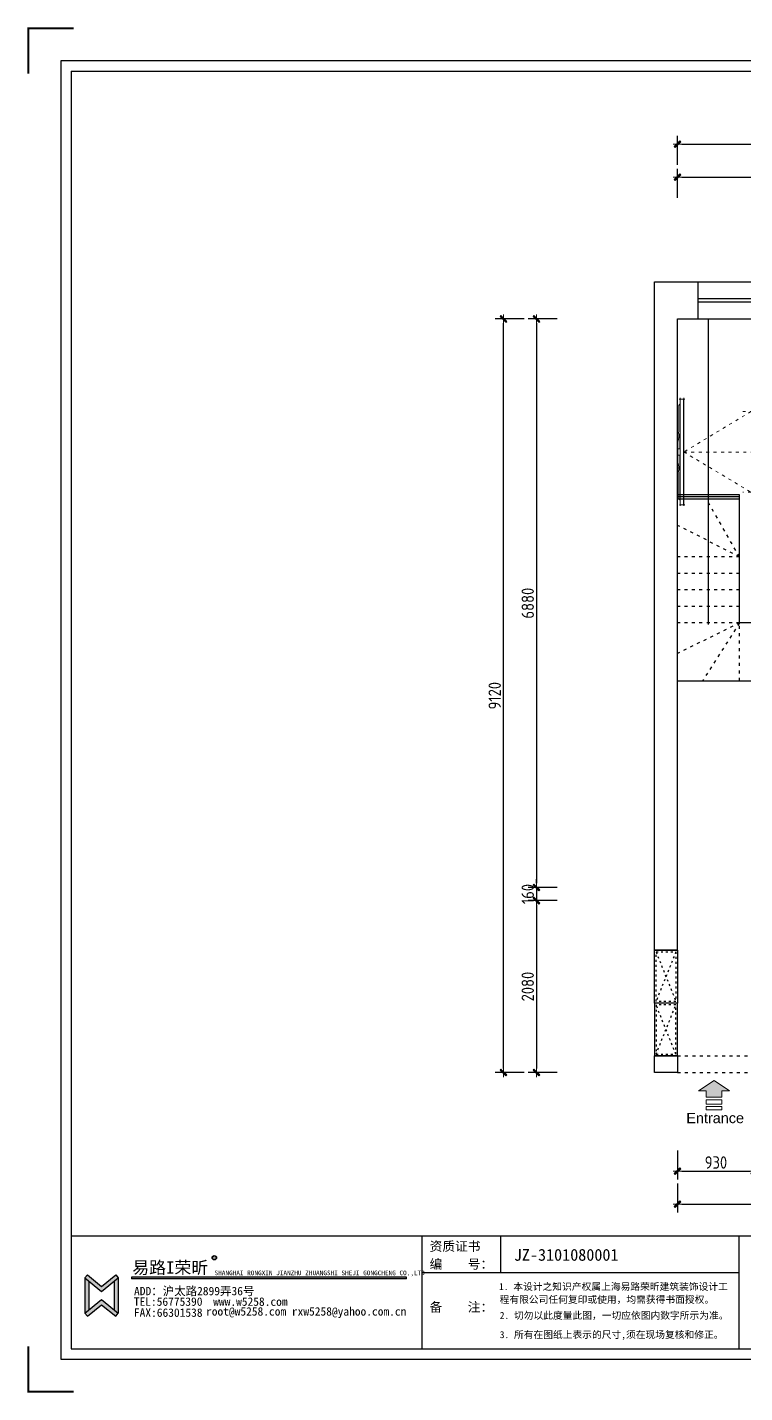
# Model space of a CAD drawing. Header units: millimetres. Extents: x -58733 to 427521, y -235734 to 553534.
# Drawn here: x 26654 to 35342, y 265004 to 281528 of the extents above; entities that cross this region are included whole.
import ezdxf

# ---------------------------------------------------------------- set-up
doc = ezdxf.new("R2010")
doc.units = ezdxf.units.MM
doc.linetypes.add('ACAD_ISO03W100', pattern=[30, 12, -18])
for name, color, linetype in [('00-墙体', 7, 'Continuous'), ('02-活动家具', 1, 'Continuous'), ('图框', 251, 'Continuous'), ('目录文字', 8, 'Continuous')]:
    doc.layers.add(name, color=color, linetype=linetype)
for name, color, linetype, lineweight in [('0－图框', 8, 'Continuous', 0), ('P－墙体', 255, 'Continuous', 15), ('墙体', 7, 'Continuous', 30)]:
    doc.layers.add(name, color=color, linetype=linetype, lineweight=lineweight)
doc.styles.add('CCD_DIM', font='ARCHS.SHX')
doc.styles.get("Standard").update_dxf_attribs({"font": 'simsun.ttc'})
doc.styles.add('YQ_DIM', font='SUPEROS.SHX', dxfattribs={"width": 0.8, "bigfont": 'HZDX.SHX'})
doc.styles.add('宋体', font='simsun.ttc', dxfattribs={"height": 120})
doc.styles.add('英文', font='simhei.ttf')
doc.styles.add('黑体', font='simhei.ttf')
doc.dimstyles.new('海龍1：50', dxfattribs={"dimscale": 50, "dimtxt": 3, "dimasz": 1, "dimexe": 2, "dimexo": 2, "dimgap": 0.6, "dimtad": 1, "dimdec": 0, "dimrnd": 5, "dimdsep": 46, "dimtxsty": 'CCD_DIM', "dimblk": 'WS-cj', "dimcen": 1, "dimclrd": 242, "dimclre": 242, "dimclrt": 2, "dimadec": 0, "dimazin": 2, "dimtfac": 1, "dimtdec": 0, "dimtix": 1, "dimtmove": 2, "dimatfit": 3, "dimldrblk": 'CCD_Leader_Arrow', "dimfxl": 5, "dimfxlon": 1, "dimtolj": 1, "dimarcsym": 0})

# ---------------------------------------------------------------- blocks, each defined once
blk = doc.blocks.new('A$C79D64CA1')
at = {"layer": '0－图框'}
blk.add_hatch(color=6, dxfattribs=at).paths.add_polyline_path([(378, 227), (284, 227), (284, 151), (95, 151), (95, 227), (0, 227), (189, 353)])
at = {"layer": '0－图框', "color": 6}
for p, q in [((189, 353), (0, 227)), ((378, 227), (189, 353)), ((95, 227), (0, 227)), ((378, 227), (284, 227))]:
    blk.add_line(p, q, dxfattribs=at)
blk.add_lwpolyline([(95, 227), (95, 151), (284, 151), (284, 227)], dxfattribs=at)
for points in [[(284, 120), (95, 120), (95, 69), (284, 69)], [(284, 38), (95, 38), (95, 0), (284, 0)]]:
    blk.add_lwpolyline(points, close=True, dxfattribs=at)
blk = doc.blocks.new('gsdfgfsdg')
at = {"layer": '0－图框', "color": 7, "xscale": -1, "rotation": 270}
blk.add_blockref('A$C79D64CA1', (-31077, -43831), dxfattribs=at)
at = {"layer": '0－图框', "color": 7, "insert": (-31178, -43656), "char_height": 125, "width": 1449.58, "attachment_point": 5, "rotation": 270}
blk.add_mtext('{\\fArial|b0|i0|c0|p32;Entrance}', dxfattribs=at)
blk = doc.blocks.new('WS-cj')
blk.add_hatch(color=1).paths.add_polyline_path([(0.59, 0.82), (-0.82, -0.59), (-0.59, -0.82), (0.82, 0.59)])
at = {"color": 1, "linetype": 'ByBlock', "lineweight": 0}
for p, q in [((-1.1, 0), (0, 0)), ((0, 0), (1.1, 0))]:
    blk.add_line(p, q, dxfattribs=at)
at = {"color": 1}
blk.add_lwpolyline([(0.59, 0.82), (-0.82, -0.59), (-0.59, -0.82), (0.82, 0.59)], close=True, dxfattribs=at)
blk = doc.blocks.new('*D240')
at = {"color": 242, "lineweight": -2}
for p, q in [((34529, 279464), (34529, 279814)), ((37409, 279464), (37409, 279814)), ((34579, 279714), (37359, 279714))]:
    blk.add_line(p, q, dxfattribs=at)
at = {"layer": 'Defpoints', "color": 0}
for p in [(37409, 279714), (34529, 279314), (37409, 279314)]:
    blk.add_point(p, dxfattribs=at)
at = {"color": 242, "lineweight": -2, "xscale": 50, "yscale": 50, "zscale": 50, "rotation": 180}
blk.add_blockref('WS-cj', (34529, 279714), dxfattribs=at)
at = {"color": 242, "lineweight": -2, "xscale": 50, "yscale": 50, "zscale": 50}
blk.add_blockref('WS-cj', (37409, 279714), dxfattribs=at)
at = {"color": 2, "insert": (35969, 279819), "char_height": 150, "attachment_point": 5, "style": 'CCD_DIM'}
blk.add_mtext('\\A1;2880', dxfattribs=at)
blk = doc.blocks.new('CCD_Leader_Arrow')
at = {"color": 1, "linetype": 'ByBlock'}
blk.add_line((0, 0), (-1, 0), dxfattribs=at)
for points in [[(-0.86, 0.67), (-0.6, 0.85), (-0.24, 0), (0, 0)], [(-0.86, -0.67), (-0.6, -0.85), (-0.24, 0), (0, 0)]]:
    blk.add_solid(points, dxfattribs=at)
blk = doc.blocks.new('*D245')
at = {"color": 242, "lineweight": -2}
for p, q in [((34529, 279864), (34529, 280214)), ((34579, 280114), (42129, 280114)), ((42179, 279864), (42179, 280214))]:
    blk.add_line(p, q, dxfattribs=at)
at = {"layer": 'Defpoints', "color": 0}
for p in [(42179, 280114), (34529, 279314), (42179, 279314)]:
    blk.add_point(p, dxfattribs=at)
at = {"color": 242, "lineweight": -2, "xscale": 50, "yscale": 50, "zscale": 50, "rotation": 180}
blk.add_blockref('WS-cj', (34529, 280114), dxfattribs=at)
at = {"color": 242, "lineweight": -2, "xscale": 50, "yscale": 50, "zscale": 50}
blk.add_blockref('WS-cj', (42179, 280114), dxfattribs=at)
at = {"color": 2, "insert": (38354, 280219), "char_height": 150, "attachment_point": 5, "style": 'CCD_DIM'}
blk.add_mtext('\\A1;7650', dxfattribs=at)
blk = doc.blocks.new('*D246')
at = {"color": 242, "lineweight": -2}
for p, q in [((34529, 267935), (34529, 267585)), ((35459, 267935), (35459, 267585)), ((34579, 267685), (35409, 267685))]:
    blk.add_line(p, q, dxfattribs=at)
at = {"layer": 'Defpoints', "color": 0}
for p in [(34529, 268085), (35459, 268085), (35459, 267685)]:
    blk.add_point(p, dxfattribs=at)
at = {"color": 242, "lineweight": -2, "xscale": 50, "yscale": 50, "zscale": 50, "rotation": 180}
blk.add_blockref('WS-cj', (34529, 267685), dxfattribs=at)
at = {"color": 242, "lineweight": -2, "xscale": 50, "yscale": 50, "zscale": 50}
blk.add_blockref('WS-cj', (35459, 267685), dxfattribs=at)
at = {"color": 2, "insert": (34994, 267790), "char_height": 150, "attachment_point": 5, "style": 'CCD_DIM'}
blk.add_mtext('\\A1;930', dxfattribs=at)
blk = doc.blocks.new('*D253')
at = {"color": 242, "lineweight": -2}
for p, q in [((34529, 267535), (34529, 267185)), ((42179, 267535), (42179, 267185)), ((34579, 267285), (42129, 267285))]:
    blk.add_line(p, q, dxfattribs=at)
at = {"layer": 'Defpoints', "color": 0}
for p in [(34529, 268085), (42179, 268085), (42179, 267285)]:
    blk.add_point(p, dxfattribs=at)
at = {"color": 242, "lineweight": -2, "xscale": 50, "yscale": 50, "zscale": 50, "rotation": 180}
blk.add_blockref('WS-cj', (34529, 267285), dxfattribs=at)
at = {"color": 242, "lineweight": -2, "xscale": 50, "yscale": 50, "zscale": 50}
blk.add_blockref('WS-cj', (42179, 267285), dxfattribs=at)
at = {"color": 2, "insert": (38354, 267390), "char_height": 150, "attachment_point": 5, "style": 'CCD_DIM'}
blk.add_mtext('\\A1;7650', dxfattribs=at)
blk = doc.blocks.new('*D254')
at = {"color": 242, "lineweight": -2}
for p, q in [((33070, 277999), (32720, 277999)), ((32820, 277949), (32820, 271169)), ((33070, 271119), (32720, 271119))]:
    blk.add_line(p, q, dxfattribs=at)
at = {"layer": 'Defpoints', "color": 0}
for p in [(33220, 277999), (32820, 271119), (33220, 271119)]:
    blk.add_point(p, dxfattribs=at)
at = {"color": 242, "lineweight": -2, "xscale": 50, "yscale": 50, "zscale": 50}
for p, rotation in [((32820, 277999), 90), ((32820, 271119), 270)]:
    blk.add_blockref('WS-cj', p, dxfattribs=dict(at, rotation=rotation))
at = {"color": 2, "insert": (32715, 274559), "char_height": 150, "attachment_point": 5, "rotation": 90, "style": 'CCD_DIM'}
blk.add_mtext('\\A1;6880', dxfattribs=at)
blk = doc.blocks.new('*D255')
at = {"color": 242, "lineweight": -2}
for p, q in [((32820, 271169), (32820, 271219)), ((33070, 271119), (32720, 271119)), ((32820, 271119), (32820, 270959)), ((33070, 270959), (32720, 270959)), ((32820, 270909), (32820, 270859))]:
    blk.add_line(p, q, dxfattribs=at)
at = {"layer": 'Defpoints', "color": 0}
for p in [(33220, 271119), (32820, 270959), (33220, 270959)]:
    blk.add_point(p, dxfattribs=at)
at = {"color": 242, "lineweight": -2, "xscale": 50, "yscale": 50, "zscale": 50}
for p, rotation in [((32820, 271119), 270), ((32820, 270959), 90)]:
    blk.add_blockref('WS-cj', p, dxfattribs=dict(at, rotation=rotation))
at = {"color": 2, "insert": (32715, 271039), "char_height": 150, "attachment_point": 5, "rotation": 90, "style": 'CCD_DIM'}
blk.add_mtext('\\A1;160', dxfattribs=at)
blk = doc.blocks.new('*D256')
at = {"color": 242, "lineweight": -2}
for p, q in [((33070, 270959), (32720, 270959)), ((32820, 270909), (32820, 268929)), ((33070, 268879), (32720, 268879))]:
    blk.add_line(p, q, dxfattribs=at)
at = {"layer": 'Defpoints', "color": 0}
for p in [(33220, 270959), (32820, 268879), (33220, 268879)]:
    blk.add_point(p, dxfattribs=at)
at = {"color": 242, "lineweight": -2, "xscale": 50, "yscale": 50, "zscale": 50}
for p, rotation in [((32820, 270959), 90), ((32820, 268879), 270)]:
    blk.add_blockref('WS-cj', p, dxfattribs=dict(at, rotation=rotation))
at = {"color": 2, "insert": (32715, 269919), "char_height": 150, "attachment_point": 5, "rotation": 90, "style": 'CCD_DIM'}
blk.add_mtext('\\A1;2080', dxfattribs=at)
blk = doc.blocks.new('*D257')
at = {"color": 242, "lineweight": -2}
for p, q in [((32670, 277999), (32320, 277999)), ((32420, 268929), (32420, 277949)), ((32670, 268879), (32320, 268879))]:
    blk.add_line(p, q, dxfattribs=at)
at = {"layer": 'Defpoints', "color": 0}
for p in [(32420, 277999), (33220, 277999), (33220, 268879)]:
    blk.add_point(p, dxfattribs=at)
at = {"color": 242, "lineweight": -2, "xscale": 50, "yscale": 50, "zscale": 50}
for p, rotation in [((32420, 277999), 90), ((32420, 268879), 270)]:
    blk.add_blockref('WS-cj', p, dxfattribs=dict(at, rotation=rotation))
at = {"color": 2, "insert": (32315, 273439), "char_height": 150, "attachment_point": 5, "rotation": 90, "style": 'CCD_DIM'}
blk.add_mtext('\\A1;9120', dxfattribs=at)
blk = doc.blocks.new('图框1比60')
h = blk.add_hatch(color=8)
edge = h.paths.add_edge_path()
edge.add_ellipse((163710, 45505), major_axis=(-0.2, 29.4), ratio=1, start_angle=269.6878, end_angle=449.6878)
edge.add_ellipse((163710, 45505), major_axis=(-0.2, 29.4), ratio=1, start_angle=89.5622, end_angle=269.5622)
edge = h.paths.add_edge_path(flags=16)
edge.add_ellipse((163710, 45505), major_axis=(0, 24.9), ratio=1, start_angle=269.966, end_angle=449.966)
edge.add_ellipse((163710, 45505), major_axis=(0, 24.9), ratio=1, start_angle=89.8872, end_angle=269.8872)
h = blk.add_hatch(color=8)
h.paths.add_polyline_path([(162213, 45056), (162434, 45236), (162401, 45277), (162213, 45124), (162025, 45277), (161992, 45236)])
h.paths.add_polyline_path([(162213, 44882), (162401, 44729), (162434, 44770), (162213, 44950), (161992, 44770), (162025, 44729)])
h = blk.add_hatch(color=8)
h.paths.add_polyline_path([(162044, 45193), (161992, 45236), (161992, 44770), (162044, 44813)])
h.paths.add_polyline_path([(162434, 45236), (162381, 45193), (162381, 44813), (162434, 44770)])
blk.add_hatch(color=8).paths.add_polyline_path([(162610, 45245), (162610, 45227), (166263, 45227), (166263, 45245)])
at = {"layer": '目录文字'}
h = blk.add_hatch(color=8, dxfattribs=at)
edge = h.paths.add_edge_path()
edge.add_ellipse((163710, 45505), major_axis=(-0.2, 29.4), ratio=1, start_angle=89.5622, end_angle=269.5622)
edge.add_ellipse((163710, 45505), major_axis=(-0.2, 29.4), ratio=1, start_angle=269.6621, end_angle=449.6621)
edge = h.paths.add_edge_path(flags=16)
edge.add_ellipse((163710, 45505), major_axis=(0, 24.9), ratio=1, start_angle=90.0288, end_angle=270.0288, ccw=False)
edge.add_ellipse((163710, 45505), major_axis=(0, 24.9), ratio=1, start_angle=-89.8872, end_angle=90.1128, ccw=False)
h.paths.add_polyline_path([(163689, 45539), (163733, 45539), (163733, 45472), (163689, 45472)], flags=9)
at = {"color": 8}
for p, q in [((161992, 45236), (162025, 45277)), ((161992, 45236), (161992, 44770)), ((161992, 45236), (162213, 45056)), ((162025, 45277), (162213, 45124)), ((162044, 45193), (162044, 44813)), ((162213, 45124), (162401, 45277)), ((162213, 45056), (162434, 45236)), ((162381, 45193), (162381, 44813)), ((162401, 45277), (162434, 45236)), ((162434, 45236), (162434, 44770)), ((166263, 45245), (162610, 45245)), ((166263, 45227), (162610, 45227)), ((166263, 45227), (166263, 45245)), ((161992, 44770), (162213, 44950)), ((162213, 44950), (162434, 44770)), ((161992, 44770), (162025, 44729)), ((162025, 44729), (162213, 44882)), ((162213, 44882), (162401, 44729)), ((162401, 44729), (162434, 44770))]:
    blk.add_line(p, q, dxfattribs=at)
blk.add_ellipse((163710, 45505, 0), major_axis=(0.1, 29.4), ratio=1, start_param=1.575118209033049, end_param=7.858303516212636, dxfattribs=at)
at = {"layer": '图框', "color": 121}
for p, q in [((161670, 61389), (161670, 44157)), ((186038, 61389), (161670, 61389)), ((161670, 44157), (186038, 44157))]:
    blk.add_line(p, q, dxfattribs=at)
at = {"layer": '图框', "color": 8}
for p, q in [((161809, 61249), (161809, 44297)), ((161809, 61249), (161809, 45797)), ((161809, 61249), (185898, 61249)), ((161809, 45797), (185898, 45797)), ((161809, 45797), (185898, 45797)), ((166465, 45797), (166465, 44297)), ((167511, 45797), (167511, 45305)), ((170675, 45797), (170675, 44297)), ((170675, 45305), (166465, 45305)), ((161809, 44297), (185898, 44297))]:
    blk.add_line(p, q, dxfattribs=at)
at = {"layer": '图框', "color": 121, "const_width": 28.3}
for points in [[(161841, 61818), (161241, 61818), (161241, 61217)], [(161841, 43728), (161241, 43728), (161241, 44329)]]:
    blk.add_lwpolyline(points, dxfattribs=at)
at = {"layer": '目录文字', "color": 8}
blk.add_line((162610, 45245), (162610, 45227), dxfattribs=at)
blk.add_ellipse((163710, 45505, 0), major_axis=(0.4, 24.9), ratio=1, start_param=1.571448490114663, end_param=7.854633797294249, dxfattribs=at)
for s, height, style, width, p in [('资质证书', 123.8, '宋体', 0.999898, (166569, 45595)), ('易路I荣昕', 164.1, '黑体', 0.999898, (162621, 45292)), ('R', 44.9, 'YQ_DIM', 0.8, (163698, 45483, 0)), ('编    号：', 123.8, '宋体', 0.999898, (166569, 45359)), ('SHANGHAI RONGXIN JIANZHU ZHUANGSHI SHEJI GONGCHENG CO.,LTD', 61.54, '英文', 0.999898, (163713, 45273)), ('ADD：沪太路2899弄36号', 111.72, '英文', 0.999898, (162644, 45007)), ('1. 本设计之知识产权属上海易路荣昕建筑装饰设计工', 92.51, '黑体', 0.999898, (167491, 45076)), ('TEL:56775390', 111.72, '英文', 0.999898, (162641, 44867)), ('www.w5258.com', 111.72, '英文', 0.999898, (163695, 44867)), ('程有限公司任何复印或使用，均需获得书面授权。', 92.51, '黑体', 0.999898, (167498, 44904)), ('FAX:66301538', 111.72, '英文', 0.999898, (162642, 44721)), ('root@w5258.com rxw5258@yahoo.com.cn', 111.72, '英文', 0.999898, (163600, 44737)), ('备    注：', 123.8, '宋体', 0.999898, (166569, 44788)), ('2. 切勿以此度量此图，一切应依图内数字所示为准。', 92.51, '黑体', 0.999898, (167500, 44693)), ('3. 所有在图纸上表示的尺寸,须在现场复核和修正。', 92.51, '黑体', 0.999898, (167500, 44438))]:
    blk.add_text(s, height=height, dxfattribs=dict(at, style=style, width=width)).set_placement(p)
at = {"layer": '目录文字', "width": 1}
blk.add_text('JZ-3101080001', height=157.18, dxfattribs=at).set_placement((167687, 45465))
blk = doc.blocks.new('zw$D427')
at = {"lineweight": 15}
for p, q in [((12, 1819), (12, 1754)), ((69, 1810), (90, 1828)), ((80, 1825), (399, 1825)), ((502, 1847), (399, 1825)), ((801, 1847), (905, 1825)), ((1224, 1825), (905, 1825)), ((1235, 1810), (1214, 1828)), ((1292, 1755), (1292, 1824)), ((69, 1810), (0, 1810)), ((0, 1765), (1307, 1765)), ((1307, 1810), (1235, 1810))]:
    blk.add_line(p, q, dxfattribs=at)
at = {"color": 251, "lineweight": 5, "true_color": 0x5a5a5a}
for p, q in [((422, 1816), (532, 1837)), ((532, 1837), (772, 1837)), ((614, 1837), (614, 1816)), ((690, 1816), (690, 1837)), ((772, 1837), (882, 1816)), ((1292, 1769), (12, 1769)), ((1235, 1810), (69, 1810)), ((614, 1816), (422, 1816)), ((882, 1816), (690, 1816))]:
    blk.add_line(p, q, dxfattribs=at)
at = {"lineweight": 15}
blk.add_lwpolyline([(831, 1842), (652, 1842), (473, 1842)], dxfattribs=at)
at = {"color": 250, "linetype": 'ACAD_ISO03W100', "lineweight": 0, "ltscale": 3}
for points in [[(1143, 1053), (1143, 953), (653, 1765), (166, 952), (166, 1052)], [(653, 1765), (653, 0), (586, 150)], [(653, 0), (721, 150)]]:
    blk.add_lwpolyline(points, dxfattribs=at)

msp = doc.modelspace()

# ---------------------------------------------------------------- linework, layer by layer
for p, q in [((34248.7, 270359.4), (34248.7, 278449.4)), ((34248.7, 278449.4), (34778.7, 278449.4)), ((34778.7, 277999.4), (34778.7, 278449.4)), ((34528.7, 270359.4), (34528.7, 277999.4)), ((34528.7, 277999.4), (34778.7, 277999.4)), ((34528.7, 270359.4), (34248.7, 270359.4)), ((34248.7, 268879.4), (34248.7, 269079.4)), ((34528.7, 269079.4), (34248.7, 269079.4)), ((34528.7, 269079.4), (34528.7, 268879.4)), ((34528.7, 268879.4), (34248.7, 268879.4))]:
    msp.add_line(p, q)
at = {"color": 12}
for p, q in [((34778.7, 278449.4), (36768.7, 278449.4)), ((34778.7, 277999.4), (36768.7, 277999.4))]:
    msp.add_line(p, q, dxfattribs=at)
at = {"layer": '00-墙体', "color": 42}
for p, q in [((34778.7, 278244.4), (36768.7, 278244.4)), ((34778.7, 278204.4), (36768.7, 278204.4))]:
    msp.add_line(p, q, dxfattribs=at)
at = {"layer": '02-活动家具'}
for p, q in [((34903.7, 274299.4), (34903.7, 277999.4)), ((35278.7, 275869.4), (34528.7, 275869.4)), ((35278.7, 275819.4), (34528.7, 275819.4)), ((35278.7, 275819.4), (35278.7, 275869.4)), ((35278.7, 274319.4), (35278.7, 275819.4)), ((35678.7, 274319.4), (35278.7, 274319.4)), ((34528.7, 273619.4), (35678.7, 273619.4)), ((34528.7, 273619.4), (35278.7, 273619.4))]:
    msp.add_line(p, q, dxfattribs=at)
at = {"layer": '02-活动家具', "color": 8}
msp.add_line((35278.7, 275844.4), (34528.7, 275844.4), dxfattribs=at)
at = {"layer": '02-活动家具', "color": 8, "linetype": 'ACAD_ISO03W100', "ltscale": 3}
for p, q in [((35278.7, 275119.4), (34878.7, 275819.4)), ((35278.7, 275119.4), (34528.7, 275500.7)), ((35278.7, 275119.4), (34528.7, 275119.4)), ((35278.7, 274919.4), (34528.7, 274919.4)), ((35278.7, 274719.4), (34528.7, 274719.4)), ((35278.7, 274519.4), (34528.7, 274519.4)), ((35278.7, 274319.4), (34528.7, 274319.4)), ((35278.7, 274319.4), (34528.7, 273950.4)), ((35278.7, 274319.4), (34832.6, 273619.4)), ((35278.7, 273619.4), (35278.7, 274319.4)), ((34528.7, 269079.4), (35458.7, 269079.4)), ((34528.7, 268879.4), (35458.7, 268879.4))]:
    msp.add_line(p, q, dxfattribs=at)
at = {"layer": '02-活动家具', "color": 251, "linetype": 'ACAD_ISO03W100', "ltscale": 2}
for p, q in [((34268.7, 270339.4), (34508.7, 269739.4)), ((34508.7, 270339.4), (34268.7, 269739.4)), ((34268.7, 269099.4), (34508.7, 269699.4)), ((34508.7, 269099.4), (34268.7, 269699.4))]:
    msp.add_line(p, q, dxfattribs=at)
at = {"layer": '02-活动家具'}
for points in [[(34528.7, 269719.4), (34248.7, 269719.4), (34248.7, 270359.4), (34528.7, 270359.4)], [(34528.7, 269719.4), (34248.7, 269719.4), (34248.7, 269079.4), (34528.7, 269079.4)]]:
    msp.add_lwpolyline(points, close=True, dxfattribs=at)
at = {"layer": '02-活动家具', "color": 251, "linetype": 'ACAD_ISO03W100', "ltscale": 2}
for points in [[(34508.7, 269739.4), (34268.7, 269739.4), (34268.7, 270339.4), (34508.7, 270339.4)], [(34508.7, 269699.4), (34268.7, 269699.4), (34268.7, 269099.4), (34508.7, 269099.4)]]:
    msp.add_lwpolyline(points, close=True, dxfattribs=at)

# ---------------------------------------------------------------- block references
at = {"layer": '02-活动家具', "rotation": 90}
msp.add_blockref('zw$D427', (36370.8, 275735.1), dxfattribs=at)
at = {"layer": 'P－墙体', "rotation": 90}
msp.add_blockref('gsdfgfsdg', (-8671.5, 299505.5), dxfattribs=at)
at = {"layer": '墙体', "color": 0, "xscale": 0.9120113186390109, "yscale": 0.9120113186390109, "zscale": 0.9120113186390109}
msp.add_blockref('图框1比60', (-120386, 225136.4), dxfattribs=at)

# ---------------------------------------------------------------- dimensions: what is measured, and where the dimension line sits
for base, p1, p2, picture, middle in [((42178.7, 280114.4), (34528.7, 279314.4), (42178.7, 279314.4), '*D245', (38353.7, 280219.4)), ((37408.7, 279714.4), (34528.7, 279314.4), (37408.7, 279314.4), '*D240', (35968.7, 279819.4)), ((35458.7, 267684.8), (34528.7, 268084.8), (35458.7, 268084.8), '*D246', (34993.7, 267789.8)), ((42178.7, 267284.8), (34528.7, 268084.8), (42178.7, 268084.8), '*D253', (38353.7, 267389.8))]:
    dim = msp.add_linear_dim(base=base, p1=p1, p2=p2, dimstyle='海龍1：50')
    dim.commit()
    dim.dimension.update_dxf_attribs({"geometry": picture, "text_midpoint": middle})
for base, p1, p2, picture, middle in [((32419.6, 277999.4), (33219.6, 268879.4), (33219.6, 277999.4), '*D257', (32314.6, 273439.4)), ((32819.6, 271119.4), (33219.6, 277999.4), (33219.6, 271119.4), '*D254', (32714.6, 274559.4)), ((32819.6, 270959.4), (33219.6, 271119.4), (33219.6, 270959.4), '*D255', (32714.6, 271039.4)), ((32819.6, 268879.4), (33219.6, 270959.4), (33219.6, 268879.4), '*D256', (32714.6, 269919.4))]:
    dim = msp.add_linear_dim(base=base, p1=p1, p2=p2, angle=90, dimstyle='海龍1：50')
    dim.commit()
    dim.dimension.update_dxf_attribs({"geometry": picture, "text_midpoint": middle})

doc.saveas('drawing.dxf')
